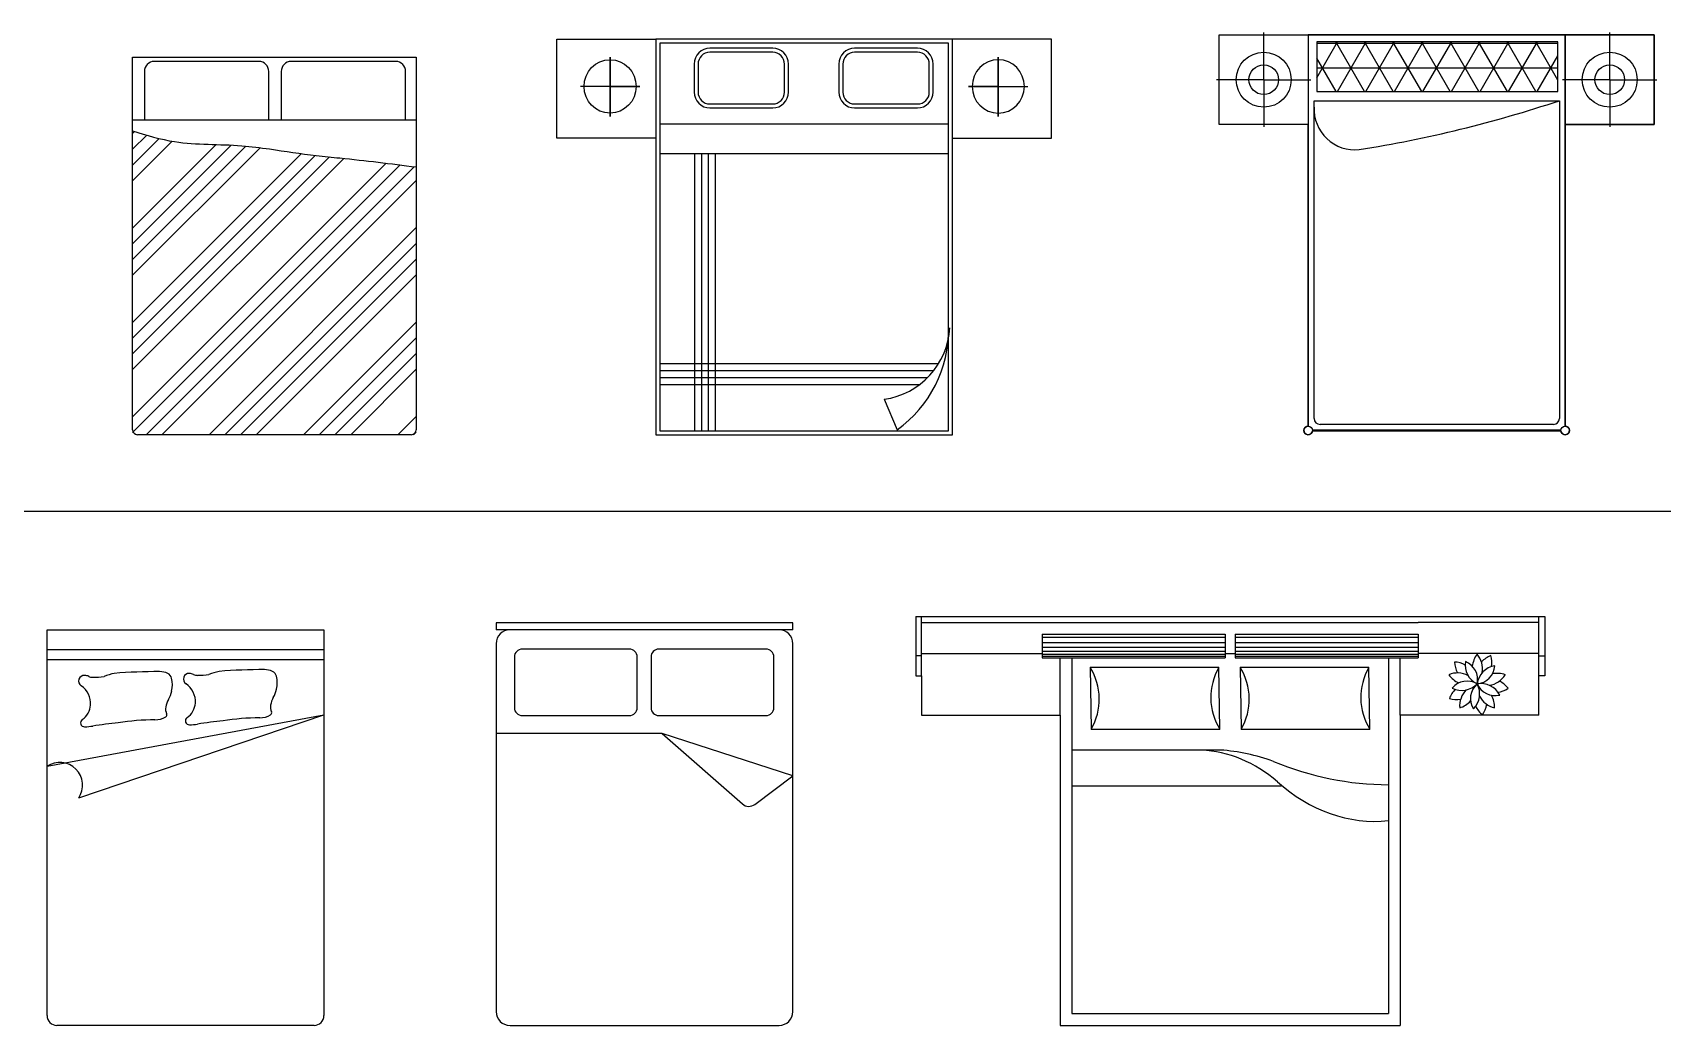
# Model space of a CAD drawing. Header units: millimetres. Extents: x 1787 to 68324, y 1435 to 30835.
# Drawn here: x 11982 to 20222, y 21523 to 26543 of the extents above; entities that cross this region are included whole.
import ezdxf

# ---------------------------------------------------------------- set-up
doc = ezdxf.new("R2010")
doc.units = ezdxf.units.MM
doc.layers.add('www.cad-blocks.net', color=7, linetype='Continuous')

# ---------------------------------------------------------------- blocks, each defined once
blk = doc.blocks.new('A$C78F12B24')
for p, q in [((0, 0.025), (0, 1.9093)), ((0, 1.9093), (1.4338, 1.9093)), ((1.4338, 1.9093), (1.4338, 0.025)), ((0.0595, 1.8372), (0.0595, 1.5915)), ((0.6385, 1.8872), (0.1095, 1.8872)), ((0.6885, 1.5915), (0.6885, 1.8372)), ((0.7516, 1.8372), (0.7516, 1.5915)), ((1.3306, 1.8872), (0.8016, 1.8872)), ((1.3806, 1.5915), (1.3806, 1.8372)), ((0, 1.5915), (1.4338, 1.5915)), ((0.0595, 1.5915), (0.6885, 1.5915)), ((0.7516, 1.5915), (1.3806, 1.5915)), ((0, 1.5224), (0.0102, 1.5326)), ((0, 1.4429), (0.0716, 1.5145)), ((0, 1.3633), (0.1345, 1.4978)), ((0, 1.2838), (0.2002, 1.484)), ((0, 1.0451), (0.4219, 1.467)), ((0, 0.9656), (0.4988, 1.4644)), ((0, 0.886), (0.5733, 1.4594)), ((0, 0.8065), (0.6448, 1.4513)), ((0, 0.5678), (0.8534, 1.4212)), ((0, 0.4883), (0.9238, 1.4121)), ((0, 0.4087), (0.9957, 1.4044)), ((0, 0.3292), (1.068, 1.3972)), ((0, 0.0906), (1.2821, 1.3727)), ((0, 0.011), (1.3529, 1.3639)), ((0.0685, 0), (1.4235, 1.355)), ((0.1481, 0), (1.4338, 1.2857)), ((0.3867, 0), (1.4338, 1.0471)), ((0.4663, 0), (1.4338, 0.9675)), ((0.5458, 0), (1.4338, 0.888)), ((0.6254, 0), (1.4338, 0.8084)), ((0.864, 0), (1.4338, 0.5698)), ((0.9436, 0), (1.4338, 0.4902)), ((1.0231, 0), (1.4338, 0.4107)), ((1.1027, 0), (1.4338, 0.3311)), ((1.3413, 0), (1.4338, 0.0925)), ((1.4209, 0), (1.4338, 0.0129)), ((1.4088, 0), (0.025, 0))]:
    blk.add_line(p, q)
for centre, radius, start, end in [((0.1095, 1.8372), 0.05, 90, 180), ((0.6385, 1.8372), 0.05, 0, 90), ((0.8016, 1.8372), 0.05, 90, 180), ((1.3306, 1.8372), 0.05, 0, 90), ((0.025, 0.025), 0.025, 180, 270), ((1.4088, 0.025), 0.025, 270, 0)]:
    blk.add_arc(centre, radius, start, end)
blk.add_spline([(0, 1.5357), (0.2126, 1.4819), (0.5519, 1.4612), (0.6926, 1.4447), (0.9285, 1.4116), (1.0485, 1.3992), (1.4338, 1.3537)], degree=3)
blk = doc.blocks.new('A$C057D194F')
for p, q in [((0, 1.5, -0.1688), (0, 2, -0.1688)), ((0, 2, -0.1688), (0.5, 2, -0.1688)), ((0.5, 2, -0.1688), (0.5, 0, -0.1688)), ((2, 2, -0.1688), (0.5, 2, -0.1688)), ((1.98, 1.98, -0.1688), (0.52, 1.98, -0.1688)), ((0.52, 1.98, -0.1688), (0.52, 0.02, -0.1688)), ((1.98, 0.02, -0.1688), (1.98, 1.98, -0.1688)), ((2, 0, -0.1688), (2, 2, -0.1688)), ((2.5, 2, -0.1688), (2, 2, -0.1688)), ((2.5, 1.5, -0.1688), (2.5, 2, -0.1688)), ((0.2687, 1.9081, -0.1688), (0.2687, 1.761, -0.1688)), ((0.2687, 1.6081, -0.1688), (0.2687, 1.9081, -0.1688)), ((1.0907, 1.9539, -0.1688), (0.7735, 1.9539, -0.1688)), ((1.0907, 1.9339, -0.1688), (0.7735, 1.9339, -0.1688)), ((1.8224, 1.9539, -0.1688), (1.5052, 1.9539, -0.1688)), ((1.8224, 1.9339, -0.1688), (1.5052, 1.9339, -0.1688)), ((2.2313, 1.9081, -0.1688), (2.2313, 1.761, -0.1688)), ((2.2313, 1.6081, -0.1688), (2.2313, 1.9081, -0.1688)), ((0.6935, 1.8739, -0.1688), (0.6935, 1.7322, -0.1688)), ((0.7135, 1.8739, -0.1688), (0.7135, 1.7322, -0.1688)), ((1.1507, 1.7322, -0.1688), (1.1507, 1.8739, -0.1688)), ((1.1707, 1.7322, -0.1688), (1.1707, 1.8739, -0.1688)), ((1.4252, 1.8739, -0.1688), (1.4252, 1.7322, -0.1688)), ((1.4452, 1.8739, -0.1688), (1.4452, 1.7322, -0.1688)), ((1.8824, 1.7322, -0.1688), (1.8824, 1.8739, -0.1688)), ((1.9024, 1.7322, -0.1688), (1.9024, 1.8739, -0.1688)), ((0.4194, 1.761, -0.1688), (0.1194, 1.761, -0.1688)), ((0.2687, 1.761, -0.1688), (0.4194, 1.761, -0.1688)), ((0.2687, 1.761, -0.1688), (0.2687, 1.6081, -0.1688)), ((2.0806, 1.761, -0.1688), (2.3806, 1.761, -0.1688)), ((2.2313, 1.761, -0.1688), (2.0806, 1.761, -0.1688)), ((2.2313, 1.761, -0.1688), (2.2313, 1.6081, -0.1688)), ((0.7735, 1.6722, -0.1688), (1.0907, 1.6722, -0.1688)), ((0.7735, 1.6522, -0.1688), (1.0907, 1.6522, -0.1688)), ((1.5052, 1.6722, -0.1688), (1.8224, 1.6722, -0.1688)), ((1.5052, 1.6522, -0.1688), (1.8224, 1.6522, -0.1688)), ((1.98, 1.5693, -0.1688), (0.52, 1.5693, -0.1688)), ((0.5, 1.5, -0.1688), (0, 1.5, -0.1688)), ((2, 1.5, -0.1688), (2.5, 1.5, -0.1688)), ((1.98, 1.4193, -0.1688), (0.52, 1.4193, -0.1688)), ((0.6969, 0.02, -0.1688), (0.6969, 1.4193, -0.1688)), ((0.7319, 0.02, -0.1688), (0.7319, 1.4193, -0.1688)), ((0.7669, 0.02, -0.1688), (0.7669, 1.4193, -0.1688)), ((0.8019, 0.02, -0.1688), (0.8019, 1.4193, -0.1688)), ((0.52, 0.3595, -0.1688), (1.9292, 0.3595, -0.1688)), ((0.52, 0.3245, -0.1688), (1.905, 0.3245, -0.1688)), ((0.52, 0.2895, -0.1688), (1.8742, 0.2895, -0.1688)), ((0.52, 0.2545, -0.1688), (1.8344, 0.2545, -0.1688)), ((1.6548, 0.1789, -0.1688), (1.7198, 0.0251, -0.1688)), ((0.52, 0.02, -0.1688), (1.98, 0.02, -0.1688)), ((0.5, 0, -0.1688), (2, 0, -0.1688))]:
    blk.add_line(p, q)
for centre, radius, start, end in [((0.7735, 1.8739, -0.1688), 0.08, 90, 180), ((0.7735, 1.8739, -0.1688), 0.06, 90, 180), ((1.0907, 1.8739, -0.1688), 0.08, 0, 90), ((1.0907, 1.8739, -0.1688), 0.06, 0, 90), ((1.5052, 1.8739, -0.1688), 0.08, 90, 180), ((1.5052, 1.8739, -0.1688), 0.06, 90, 180), ((1.8224, 1.8739, -0.1688), 0.08, 0, 90), ((1.8224, 1.8739, -0.1688), 0.06, 0, 90), ((0.7735, 1.7322, -0.1688), 0.08, 180, 270), ((0.7735, 1.7322, -0.1688), 0.06, 180, 270), ((1.0907, 1.7322, -0.1688), 0.08, 270, 0), ((1.0907, 1.7322, -0.1688), 0.06, 270, 0), ((1.5052, 1.7322, -0.1688), 0.08, 180, 270), ((1.5052, 1.7322, -0.1688), 0.06, 180, 270), ((1.8224, 1.7322, -0.1688), 0.08, 270, 0), ((1.8224, 1.7322, -0.1688), 0.06, 270, 0), ((1.5992, 0.5623, -0.1688), 0.3874, 278.2518, 356.6808), ((1.363, 0.5286, -0.1688), 0.6171, 305.32946, 1.04595)]:
    blk.add_arc(centre, radius, start, end)
blk.add_ellipse((0.2687, 1.761, -0.1688), major_axis=(0, -0.1351), ratio=0.975448)
at = {"extrusion": (0, 0, -1)}
blk.add_ellipse((2.2313, 1.761, -0.1688), major_axis=(0, 0.1351), ratio=0.975448, dxfattribs=at)
for p in [(0.2687, 1.761, -0.1688), (2.2313, 1.761, -0.1688)]:
    blk.add_point(p)
blk = doc.blocks.new('A$C61A02D00')
for p, q in [((0.0127, 1.5678, -0.1688), (0.0127, 2.0218, -0.1688)), ((0.0127, 2.0218, -0.1688), (0.4627, 2.0218, -0.1688)), ((0.0127, 2.0218, -0.1688), (2.2127, 2.0218, -0.1688)), ((0.0127, 1.5678, -0.1688), (0.0127, 2.0218, -0.1688)), ((0.2381, 1.7951, -0.4387), (0.2381, 2.0332, -0.4387)), ((0.4627, 2.0218, -0.1688), (0.4627, 0.0436, -0.1688)), ((1.7627, 2.0218, -0.1688), (0.4627, 2.0218, -0.1688)), ((0.4627, 2.0218, -0.1688), (0.4627, 1.5678, -0.1688)), ((0.506, 1.9863, -0.1688), (0.506, 1.7348, -0.1688)), ((1.7255, 1.9863, -0.1688), (0.506, 1.9863, -0.1688)), ((1.7255, 1.7348, -0.1688), (1.7255, 1.9863, -0.1688)), ((1.7627, 0.0436, -0.1688), (1.7627, 2.0218, -0.1688)), ((1.7627, 2.0218, -0.1688), (1.7627, 1.5678, -0.1688)), ((2.2127, 2.0218, -0.1688), (1.7627, 2.0218, -0.1688)), ((1.9874, 1.7951, -0.4387), (1.9874, 2.0332, -0.4387)), ((2.2127, 1.5678, -0.1688), (2.2127, 2.0218, -0.1688)), ((2.2127, 2.0218, -0.1688), (2.2127, 1.5678, -0.1688)), ((0.2381, 1.7951, -0.4387), (0, 1.7951, -0.4387)), ((0.2381, 1.7951, -0.4387), (0.4762, 1.7951, -0.4387)), ((0.2381, 1.7951, -0.4387), (0.2381, 1.557, -0.4387)), ((0.506, 1.7348, -0.1688), (1.7255, 1.7348, -0.1688)), ((1.9874, 1.7951, -0.4387), (1.7493, 1.7951, -0.4387)), ((1.9874, 1.7951, -0.4387), (1.9874, 1.557, -0.4387)), ((1.9874, 1.7951, -0.4387), (2.2255, 1.7951, -0.4387)), ((0.4927, 0.0818, -0.1688), (0.4927, 1.6889, -0.1688)), ((0.4927, 1.6889, -0.1688), (1.7327, 1.6889, -0.1688)), ((1.7327, 1.6889, -0.1688), (1.7327, 0.0818, -0.1688)), ((0.4627, 1.5678, -0.1688), (0.0127, 1.5678, -0.1688)), ((0.4627, 1.5678, -0.1688), (0.0127, 1.5678, -0.1688)), ((0.4627, 0.0436, -0.1688), (0.4627, 1.5678, -0.1688)), ((1.7627, 1.5678, -0.1688), (2.2127, 1.5678, -0.1688)), ((2.2127, 1.5678, -0.1688), (1.7627, 1.5678, -0.1688)), ((1.7627, 1.5678, -0.1688), (1.7627, 0.0436, -0.1688)), ((0.4844, 0.0193, -0.1688), (1.7411, 0.0193, -0.1688)), ((1.7411, 0.0193, -0.1688), (0.4844, 0.0193, -0.1688)), ((0.4845, 0.0243, -0.1688), (1.7411, 0.0243, -0.1688)), ((1.7027, 0.0518, -0.1688), (0.5227, 0.0518, -0.1688))]:
    blk.add_line(p, q)
at = {"linetype": 'Continuous'}
for p, q in [((0.506, 1.8043, -0.1688), (0.6111, 1.9863, -0.1688)), ((0.506, 1.9792, -0.1688), (1.7255, 1.9792, -0.1688)), ((0.7481, 1.7348, -0.1688), (0.6029, 1.9863, -0.1688)), ((0.6103, 1.7348, -0.1688), (0.7555, 1.9863, -0.1688)), ((0.8924, 1.7348, -0.1688), (0.7472, 1.9863, -0.1688)), ((0.7546, 1.7348, -0.1688), (0.8998, 1.9863, -0.1688)), ((1.0368, 1.7348, -0.1688), (0.8915, 1.9863, -0.1688)), ((0.8989, 1.7348, -0.1688), (1.0442, 1.9863, -0.1688)), ((1.1811, 1.7348, -0.1688), (1.0359, 1.9863, -0.1688)), ((1.0433, 1.7348, -0.1688), (1.1885, 1.9863, -0.1688)), ((1.3255, 1.7348, -0.1688), (1.1802, 1.9863, -0.1688)), ((1.1876, 1.7348, -0.1688), (1.3328, 1.9863, -0.1688)), ((1.4698, 1.7348, -0.1688), (1.3246, 1.9863, -0.1688)), ((1.3319, 1.7348, -0.1688), (1.4772, 1.9863, -0.1688)), ((1.6141, 1.7348, -0.1688), (1.4689, 1.9863, -0.1688)), ((1.4763, 1.7348, -0.1688), (1.6215, 1.9863, -0.1688)), ((1.7255, 1.792, -0.1688), (1.6132, 1.9863, -0.1688)), ((0.6038, 1.7348, -0.1688), (0.506, 1.9041, -0.1688)), ((1.6206, 1.7348, -0.1688), (1.7255, 1.9164, -0.1688)), ((0.506, 1.8542, -0.1688), (1.7255, 1.8542, -0.1688))]:
    blk.add_line(p, q, dxfattribs=at)
for centre, radius in [((0.2381, 1.7951, -0.4387), 0.139), ((1.9874, 1.7951, -0.4387), 0.139), ((0.2381, 1.7951, -0.4387), 0.075), ((1.9874, 1.7951, -0.4387), 0.075), ((0.4627, 0.0218, -0.1688), 0.0218), ((1.7627, 0.0218, -0.1688), 0.0218)]:
    blk.add_circle(centre, radius)
for centre, radius, start, end in [((0.7003, 1.6483, -0.1688), 0.2081, 177.65035, 275.74495), ((-0.2879, 7.7521, -0.1688), 6.391, 279.08399, 288.43105), ((0.4627, 0.0218, -0.1688), 0.0218, 90.00897, 353.40688), ((0.5227, 0.0818, -0.1688), 0.03, 180, 270), ((1.7027, 0.0818, -0.1688), 0.03, 270, 0), ((1.7627, 0.0218, -0.1688), 0.0218, 186.59039, 89.99377)]:
    blk.add_arc(centre, radius, start, end)
blk = doc.blocks.new('A$C620664D9')
for p, q in [((0, 0.05), (0, 2)), ((0, 2), (1.4, 2)), ((1.4, 2), (1.4, 0.05)), ((0, 1.9), (1.4, 1.9)), ((0, 1.85), (1.4, 1.85)), ((0, 1.31), (1.4, 1.57)), ((0.16, 1.15), (1.4, 1.57)), ((1.35, 0), (0.05, 0))]:
    blk.add_line(p, q)
for centre, radius, start, end in [((0.1887, 1.741), 0.029, 87.362, 236.04061), ((0.1876, 1.7179), 0.0521, 63.84839, 87.362), ((0.2309, 1.8062), 0.0462, 243.84839, 268.84065), ((0.237, 2.1073), 0.3473, 268.84065, 278.54567), ((0.402, 1.4943), 0.2923, 102.23575, 112.8076), ((0.5691, -1.104), 2.8931, 90, 94.54158), ((0.5691, 1.6924), 0.0967, 64.96616, 90), ((0.5947, 1.7473), 0.0361, 12.52881, 64.96616), ((0.483, 1.7225), 0.1505, 347.53915, 12.52881), ((0.7187, 1.751), 0.029, 87.362, 236.04061), ((0.7176, 1.7279), 0.0521, 63.84839, 87.362), ((0.7609, 1.8162), 0.0462, 243.84839, 268.84065), ((0.767, 2.1173), 0.3473, 268.84065, 278.54567), ((0.932, 1.5043), 0.2923, 102.23575, 112.8076), ((1.0991, -1.094), 2.8931, 90, 94.54158), ((1.0991, 1.7024), 0.0967, 64.96616, 90), ((1.1247, 1.7573), 0.0361, 12.52881, 64.96616), ((1.013, 1.7325), 0.1505, 347.53915, 12.52881), ((0.112, 1.6271), 0.1083, 356.2261, 56.04061), ((0.7213, 1.5873), 0.1234, 150.4741, 169.38211), ((0.4823, 1.7226), 0.1513, 330.4741, 347.53915), ((0.642, 1.6371), 0.1083, 356.2261, 56.04061), ((1.2513, 1.5973), 0.1234, 150.4741, 169.38211), ((1.0123, 1.7326), 0.1513, 330.4741, 347.53915), ((0.1238, 1.6263), 0.0964, 304.24524, 356.2261), ((0.6546, 1.5998), 0.0556, 169.38211, 205.92225), ((0.5939, 1.5702), 0.0119, 300.63035, 25.92225), ((0.6538, 1.6363), 0.0964, 304.24524, 356.2261), ((1.0756, 1.6619), 0.1068, 270.05366, 300.63035), ((1.1846, 1.6098), 0.0556, 169.38211, 205.92225), ((1.1239, 1.5802), 0.0119, 300.63035, 25.92225), ((0.1894, 1.5301), 0.0201, 124.24524, 271.84219), ((0.1781, 1.879), 0.3692, 271.84219, 278.25806), ((0.755, -2.0956), 3.6471, 96.21764, 98.25806), ((0.5474, 0.3749), 1.1702, 90.08362, 99.21584), ((0.5456, 1.6519), 0.1068, 270.05366, 300.63035), ((0.7194, 1.5401), 0.0201, 124.24524, 271.84219), ((0.7081, 1.889), 0.3692, 271.84219, 278.25806), ((1.285, -2.0856), 3.6471, 96.21764, 98.25806), ((1.0774, 0.3849), 1.1702, 90.08362, 99.21584), ((0.0642, 1.2142), 0.1153, 326.19511, 123.80489), ((0.05, 0.05), 0.05, 180, 270), ((1.35, 0.05), 0.05, 270, 0)]:
    blk.add_arc(centre, radius, start, end)
blk = doc.blocks.new('A$C164346CA')
for p, q in [((0, 2.035), (0, 2)), ((1.5, 2.035), (0, 2.035)), ((1.5, 2), (0, 2)), ((1.5, 2), (1.5, 2.035)), ((0, 1.93), (0, 0.07)), ((0.6731, 1.9024), (0.1319, 1.9024)), ((1.364, 1.9024), (0.8228, 1.9024)), ((1.5, 0.07), (1.5, 1.93)), ((0.0919, 1.8624), (0.0919, 1.6069)), ((0.7131, 1.6069), (0.7131, 1.8624)), ((0.7828, 1.8624), (0.7828, 1.6069)), ((1.404, 1.6069), (1.404, 1.8624)), ((0.1319, 1.5669), (0.6731, 1.5669)), ((0.8228, 1.5669), (1.364, 1.5669)), ((0.8395, 1.4761), (0, 1.4761)), ((0.8395, 1.4761), (1.2448, 1.12)), ((1.5, 1.2611), (0.8395, 1.4761)), ((1.3077, 1.1175), (1.5, 1.2611)), ((0.07, 0), (1.43, 0))]:
    blk.add_line(p, q)
for centre, radius, start, end in [((0.07, 1.93), 0.07, 90, 180), ((1.43, 1.93), 0.07, 0, 90), ((0.1319, 1.8624), 0.04, 90, 180), ((0.6731, 1.8624), 0.04, 0, 90), ((0.8228, 1.8624), 0.04, 90, 180), ((1.364, 1.8624), 0.04, 0, 90), ((0.1319, 1.6069), 0.04, 180, 270), ((0.6731, 1.6069), 0.04, 270, 0), ((0.8228, 1.6069), 0.04, 180, 270), ((1.364, 1.6069), 0.04, 270, 0), ((1.2778, 1.1575), 0.05, 228.69584, 306.75789), ((0.07, 0.07), 0.07, 180, 270), ((1.43, 0.07), 0.07, 270, 0)]:
    blk.add_arc(centre, radius, start, end)
blk = doc.blocks.new('A$C7BDD1693')
for p, q in [((0, 2.0679), (0, 1.7679)), ((0, 2.0679), (1.615, 2.0679)), ((0.03, 1.7679), (0.03, 2.0679)), ((1.615, 2.0679), (2.54, 2.0679)), ((2.54, 2.0679), (3.18, 2.0679)), ((3.15, 1.7679), (3.15, 2.0679)), ((3.18, 2.0679), (3.18, 1.7679)), ((0.03, 2.0379), (0.64, 2.0379)), ((0.64, 2.0379), (1.565, 2.0379)), ((0.64, 1.9779), (1.565, 1.9779)), ((0.64, 1.9779), (0.64, 1.8579)), ((1.565, 2.0379), (1.615, 2.0379)), ((1.565, 1.9779), (1.565, 1.8579)), ((1.615, 2.0379), (2.54, 2.0379)), ((1.615, 1.9779), (1.615, 1.8579)), ((1.615, 1.9779), (2.54, 1.9779)), ((3.15, 2.0379), (2.54, 2.0379)), ((2.54, 1.9779), (2.54, 1.8579)), ((0.64, 1.9629), (1.565, 1.9629)), ((0.64, 1.9365), (1.565, 1.9365)), ((0.64, 1.9123), (1.565, 1.9123)), ((1.615, 1.9629), (2.54, 1.9629)), ((1.615, 1.9365), (2.54, 1.9365)), ((1.615, 1.9123), (2.54, 1.9123)), ((0.03, 1.8679), (0, 1.8679)), ((0.03, 1.8799), (0.64, 1.8799)), ((0.64, 1.8926), (1.565, 1.8926)), ((0.64, 1.8772), (1.565, 1.8772)), ((0.64, 1.8662), (1.565, 1.8662)), ((0.64, 1.8579), (1.565, 1.8579)), ((0.73, 1.5679), (0.73, 1.8579)), ((0.79, 1.8579), (0.79, 0.06)), ((1.565, 1.8799), (1.615, 1.8799)), ((1.615, 1.8926), (2.54, 1.8926)), ((1.615, 1.8772), (2.54, 1.8772)), ((1.615, 1.8662), (2.54, 1.8662)), ((1.615, 1.8579), (2.54, 1.8579)), ((2.39, 1.8579), (2.39, 0.06)), ((2.45, 1.5679), (2.45, 1.8579)), ((3.15, 1.8799), (2.54, 1.8799)), ((3.15, 1.8679), (3.18, 1.8679)), ((0, 1.7679), (0.03, 1.7679)), ((0.03, 1.7679), (0.03, 1.5679)), ((0.03, 1.7679), (0.03, 1.5679)), ((1.5327, 1.8098), (0.8827, 1.8098)), ((0.8827, 1.8098), (0.8875, 1.4982)), ((1.5375, 1.4982), (1.5327, 1.8098)), ((2.291, 1.8098), (1.641, 1.8098)), ((1.641, 1.8098), (1.6457, 1.4982)), ((2.2957, 1.4982), (2.291, 1.8098)), ((3.15, 1.5679), (3.15, 1.7679)), ((3.18, 1.7679), (3.15, 1.7679)), ((0.03, 1.5679), (0.73, 1.5679)), ((0.73, 1.5679), (0.73, 0)), ((3.15, 1.5679), (2.45, 1.5679)), ((2.45, 1.5679), (2.45, 0)), ((0.8875, 1.4982), (1.5375, 1.4982)), ((1.6457, 1.4982), (2.2957, 1.4982)), ((1.54, 1.3923), (0.79, 1.3923)), ((1.8477, 1.2092), (0.79, 1.2092)), ((0.73, 0), (2.45, 0)), ((0.79, 0.06), (2.39, 0.06))]:
    blk.add_line(p, q)
for centre, radius, start, end in [((2.879, 1.8487), 0.1554, 184.21051, 205.35141), ((2.7262, 1.7405), 0.0968, 57.50863, 91.24757), ((2.8841, 1.8228), 0.1062, 170.77608, 244.51587), ((2.743, 1.7489), 0.098, 347.04468, 68.24727), ((2.9384, 1.8019), 0.125, 143.1301, 173.49315), ((2.7509, 1.8019), 0.1152, 351.1324, 40.6013), ((2.9438, 1.7131), 0.1062, 98.77608, 172.51587), ((2.8298, 1.8245), 0.098, 275.04468, 356.24727), ((2.9668, 1.7259), 0.1554, 112.21052, 133.35141), ((2.8166, 1.8379), 0.0968, 345.50863, 19.24757), ((0.6258, 1.65), 0.3025, 329.87223, 31.87128), ((1.7944, 1.6579), 0.3025, 149.87223, 211.87128), ((1.3841, 1.65), 0.3025, 329.87223, 31.87128), ((2.5527, 1.6579), 0.3025, 149.87223, 211.87128), ((2.7401, 1.6669), 0.1152, 63.1324, 112.6013), ((2.798, 1.8452), 0.125, 215.1301, 245.49315), ((2.788, 1.6429), 0.098, 59.04468, 140.24727), ((2.8827, 1.8333), 0.1152, 279.1324, 328.6013), ((2.9407, 1.655), 0.125, 71.1301, 101.49315), ((2.8771, 1.6046), 0.1554, 40.21051, 61.35141), ((2.7909, 1.6243), 0.0968, 129.50863, 163.24757), ((2.7352, 1.8032), 0.1554, 256.21052, 277.35141), ((2.7613, 1.8), 0.1062, 242.77608, 316.51587), ((2.8651, 1.6148), 0.1152, 135.1324, 184.6013), ((2.9027, 1.653), 0.098, 131.04468, 212.24727), ((2.7451, 1.6762), 0.1062, 314.77608, 28.51587), ((2.8578, 1.6225), 0.1062, 26.77608, 100.51587), ((2.9286, 1.7653), 0.098, 203.04468, 284.24727), ((2.9533, 1.7177), 0.1152, 207.1324, 256.6013), ((2.8016, 1.6075), 0.125, 359.1301, 29.49315), ((2.9372, 1.782), 0.0968, 273.50863, 307.24757), ((2.7134, 1.725), 0.125, 287.1301, 317.49315), ((2.9213, 1.65), 0.0968, 201.50863, 235.24757), ((2.734, 1.6523), 0.1554, 328.21052, 349.35141)]:
    blk.add_arc(centre, radius, start, end)
for centre, major_axis, ratio, start_param, end_param in [((1.4125, 0.5515), (0, -0.8416), 0.84, 2.512571, 3.097265), ((1.4736, 0.0234), (0, -1.3712), 0.84, 2.845884, 3.083884), ((2.3942, 3.3288), (0, -2.1118), 0.84, -0.336035, -0.002349), ((2.2612, 1.8559), (0.2588, -0.7929), 0.868451, -0.988378, -0.183496)]:
    blk.add_ellipse(centre, major_axis=major_axis, ratio=ratio, start_param=start_param, end_param=end_param)
blk = doc.blocks.new('format')
at = {"color": 155, "true_color": 0x546d8e}
blk.add_line((47364.4, 33605.8), (110172.9, 33605.8), dxfattribs=at)

msp = doc.modelspace()

# ---------------------------------------------------------------- block references
at = {"xscale": 1000, "yscale": 1000, "zscale": 1000}
for name, p in [('A$C61A02D00', (17968.2, 24509.5)), ('A$C057D194F', (14633, 24509.5)), ('A$C78F12B24', (12487.5, 24509.5)), ('A$C7BDD1693', (16446.8, 21522.7)), ('A$C620664D9', (12055.1, 21522.7)), ('A$C164346CA', (14325.8, 21522.7))]:
    msp.add_blockref(name, p, dxfattribs=at)
at = {"layer": 'www.cad-blocks.net'}
msp.add_blockref('format', (-41848.5, -9482.9), dxfattribs=at)

doc.saveas('drawing.dxf')
